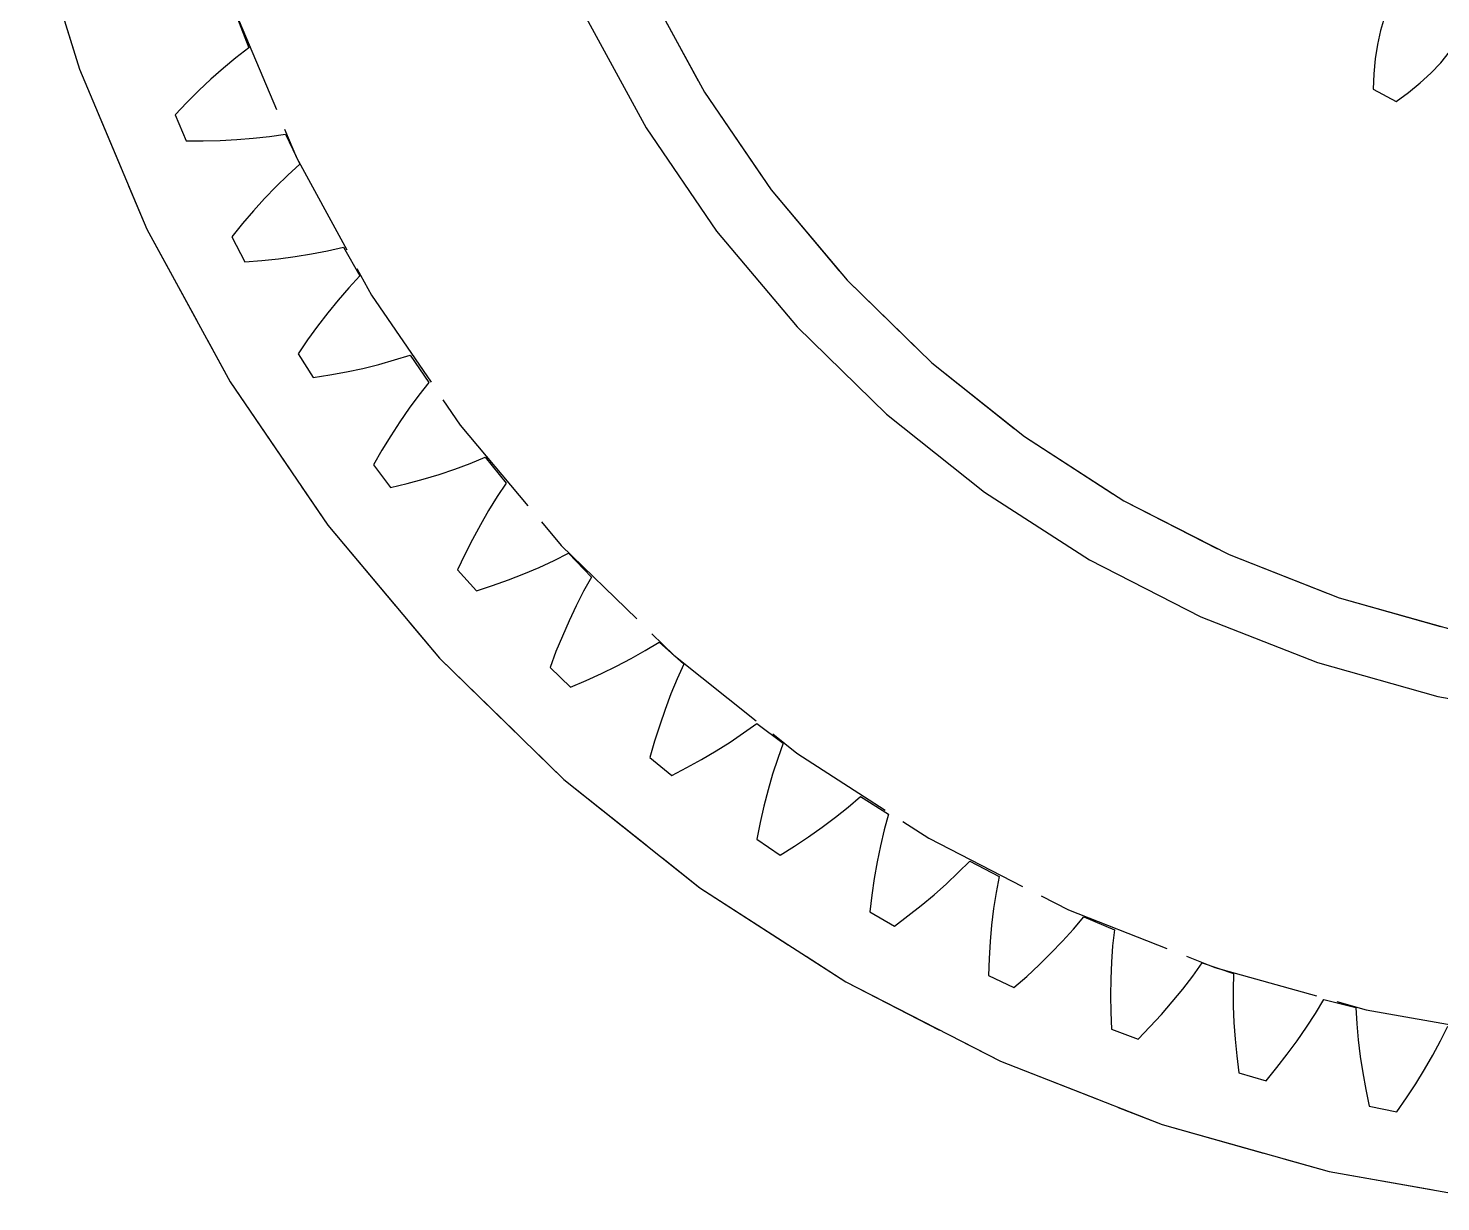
# Model space of a CAD drawing. Header units: millimetres. Extents: x -29 to 159, y -20 to 130.
# Drawn here: x -20.35 to -3.33, y 86.66 to 100.81 of the extents above; entities that cross this region are included whole.
import ezdxf

# ---------------------------------------------------------------- set-up
doc = ezdxf.new("R2010")
doc.units = ezdxf.units.MM
doc.linetypes.add('DASHED', pattern=[1.524, 1.27, -0.254])
doc.layers.add('HIDDEN', color=8, linetype='DASHED')
doc.layers.add('VISIBLE', color=7, linetype='CONTINUOUS')

msp = doc.modelspace()

# ---------------------------------------------------------------- linework, layer by layer
at = {"layer": 'HIDDEN'}
for points in [[(-20.35062, 102.31157), (-19.73355, 100.31105), (-18.92035, 98.38191), (-17.91911, 96.54333), (-16.73978, 94.81358), (-15.39409, 93.20985), (-13.8954, 91.74807), (-12.25862, 90.44277), (-10.5, 89.30694), (-8.63703, 88.35185), (-6.68822, 87.587), (-4.67294, 87.01999), (-2.61122, 86.65645)], [(-20.35062, 102.31157), (-19.73355, 100.31105), (-18.92035, 98.38191), (-17.91911, 96.54333), (-16.73978, 94.81358), (-15.39409, 93.20985), (-13.8954, 91.74807), (-12.25862, 90.44277), (-10.5, 89.30694), (-8.63703, 88.35185), (-6.68822, 87.587), (-4.67294, 87.01999), (-2.61122, 86.65645)], [(-20.35062, 102.31157), (-19.73355, 100.31105), (-18.92035, 98.38191), (-17.91911, 96.54333), (-16.73978, 94.81358), (-15.39409, 93.20985), (-13.8954, 91.74807), (-12.25862, 90.44277), (-10.5, 89.30694), (-8.63703, 88.35185), (-6.68822, 87.587), (-4.67294, 87.01999), (-2.61122, 86.65645)], [(-12.88385, 101.28894), (-12.20206, 100.03695), (-11.39899, 98.85907), (-10.48264, 97.767), (-9.46211, 96.7716), (-8.34753, 95.88276), (-7.15, 95.10931), (-5.88141, 94.45894), (-4.55436, 93.93811), (-3.18205, 93.552), (-1.77811, 93.30445), (-0.35651, 93.19792), (1.06864, 93.23346), (2.48317, 93.41072), (3.87302, 93.72795), (5.22438, 94.18198), (6.52381, 94.76831), (7.75841, 95.4811), (8.9159, 96.31328), (9.98479, 97.25658), (10.95444, 98.30161), (11.81521, 99.438), (12.55857, 100.65444), (13.17711, 101.93886)], [(-17.85416, 100.99509), (-17.11841, 99.24968), (-16.21253, 97.5862), (-15.14552, 96.02119), (-13.92799, 94.57019), (-12.57203, 93.24763), (-11.09113, 92.06665), (-9.5, 91.03899), (-7.81445, 90.17486), (-6.05125, 89.48285), (-4.2279, 88.96984), (-2.36253, 88.64093)], [(-17.85416, 100.99509), (-17.11841, 99.24968), (-16.21253, 97.5862), (-15.14552, 96.02119), (-13.92799, 94.57019), (-12.57203, 93.24763), (-11.09113, 92.06665), (-9.5, 91.03899), (-7.81445, 90.17486), (-6.05125, 89.48285), (-4.2279, 88.96984), (-2.36253, 88.64093)], [(-17.83523, 100.94332), (-17.69342, 100.56939)], [(-17.83523, 100.94332), (-17.69342, 100.56939)], [(-4.00665, 100.93993), (-4.05581, 100.7782)], [(-4.00665, 100.93993), (-4.05581, 100.7782)], [(-4.05581, 100.7782), (-4.09309, 100.60965)], [(-4.05581, 100.7782), (-4.09309, 100.60965)], [(-4.09309, 100.60965), (-4.12013, 100.43554)], [(-4.09309, 100.60965), (-4.12013, 100.43554)], [(-17.84785, 100.44973), (-17.99954, 100.32358)], [(-17.84785, 100.44973), (-17.99954, 100.32358)], [(-17.69342, 100.56939), (-17.84785, 100.44973)], [(-17.69342, 100.56939), (-17.84785, 100.44973)], [(-4.12013, 100.43554), (-4.13779, 100.25663)], [(-4.12013, 100.43554), (-4.13779, 100.25663)], [(-3.33026, 100.39039), (-3.22309, 100.52111)], [(-3.33026, 100.39039), (-3.22309, 100.52111)], [(-17.99954, 100.32358), (-18.1486, 100.19143)], [(-17.99954, 100.32358), (-18.1486, 100.19143)], [(-4.13779, 100.25663), (-4.14657, 100.0735)], [(-4.13779, 100.25663), (-4.14657, 100.0735)], [(-3.57944, 100.14653), (-3.44969, 100.26575)], [(-3.57944, 100.14653), (-3.44969, 100.26575)], [(-3.44969, 100.26575), (-3.33026, 100.39039)], [(-3.44969, 100.26575), (-3.33026, 100.39039)], [(-18.1486, 100.19143), (-18.29513, 100.05366)], [(-18.1486, 100.19143), (-18.29513, 100.05366)], [(-3.71838, 100.03245), (-3.57944, 100.14653)], [(-3.71838, 100.03245), (-3.57944, 100.14653)], [(-18.43918, 99.91057), (-18.5808, 99.7624)], [(-18.43918, 99.91057), (-18.5808, 99.7624)], [(-18.29513, 100.05366), (-18.43918, 99.91057)], [(-18.29513, 100.05366), (-18.43918, 99.91057)], [(-4.14657, 100.0735), (-3.86577, 99.92341)], [(-4.14657, 100.0735), (-3.86577, 99.92341)], [(-3.86577, 99.92341), (-3.71838, 100.03245)], [(-3.86577, 99.92341), (-3.71838, 100.03245)], [(-18.5808, 99.7624), (-18.44704, 99.44846)], [(-18.5808, 99.7624), (-18.44704, 99.44846)], [(-18.44704, 99.44846), (-18.24208, 99.44795)], [(-18.44704, 99.44846), (-18.24208, 99.44795)], [(-18.24208, 99.44795), (-18.03909, 99.45272)], [(-18.24208, 99.44795), (-18.03909, 99.45272)], [(-18.03909, 99.45272), (-17.83823, 99.46296)], [(-18.03909, 99.45272), (-17.83823, 99.46296)], [(-17.83823, 99.46296), (-17.63966, 99.47892)], [(-17.83823, 99.46296), (-17.63966, 99.47892)], [(-17.63966, 99.47892), (-17.4436, 99.50093)], [(-17.63966, 99.47892), (-17.4436, 99.50093)], [(-17.4436, 99.50093), (-17.25033, 99.52942)], [(-17.4436, 99.50093), (-17.25033, 99.52942)], [(-17.25033, 99.52942), (-17.07889, 99.16811)], [(-17.25033, 99.52942), (-17.07889, 99.16811)], [(-17.07889, 99.16811), (-17.22319, 99.03642)], [(-17.07889, 99.16811), (-17.22319, 99.03642)], [(-17.36423, 98.89847), (-17.50218, 98.75475)], [(-17.36423, 98.89847), (-17.50218, 98.75475)], [(-17.22319, 99.03642), (-17.36423, 98.89847)], [(-17.22319, 99.03642), (-17.36423, 98.89847)], [(-17.50218, 98.75475), (-17.63715, 98.60564)], [(-17.50218, 98.75475), (-17.63715, 98.60564)], [(-17.63715, 98.60564), (-17.76922, 98.45142)], [(-17.63715, 98.60564), (-17.76922, 98.45142)], [(-17.76922, 98.45142), (-17.89846, 98.29234)], [(-17.76922, 98.45142), (-17.89846, 98.29234)], [(-17.89846, 98.29234), (-17.73987, 97.99017)], [(-17.89846, 98.29234), (-17.73987, 97.99017)], [(-17.33358, 98.02725), (-17.13419, 98.05362)], [(-17.33358, 98.02725), (-17.13419, 98.05362)], [(-17.13419, 98.05362), (-16.93756, 98.08551)], [(-17.13419, 98.05362), (-16.93756, 98.08551)], [(-16.93756, 98.08551), (-16.74391, 98.12322)], [(-16.93756, 98.08551), (-16.74391, 98.12322)], [(-16.74391, 98.12322), (-16.55355, 98.16717)], [(-16.74391, 98.12322), (-16.55355, 98.16717)], [(-16.55355, 98.16717), (-16.35359, 97.82083)], [(-16.55355, 98.16717), (-16.35359, 97.82083)], [(-17.73987, 97.99017), (-17.53553, 98.00616)], [(-17.73987, 97.99017), (-17.53553, 98.00616)], [(-17.53553, 98.00616), (-17.33358, 98.02725)], [(-17.53553, 98.00616), (-17.33358, 98.02725)], [(-16.35359, 97.82083), (-16.48683, 97.67795)], [(-16.35359, 97.82083), (-16.48683, 97.67795)], [(-16.61631, 97.5291), (-16.74225, 97.37475)], [(-16.61631, 97.5291), (-16.74225, 97.37475)], [(-16.48683, 97.67795), (-16.61631, 97.5291)], [(-16.48683, 97.67795), (-16.61631, 97.5291)], [(-16.74225, 97.37475), (-16.86478, 97.21526)], [(-16.74225, 97.37475), (-16.86478, 97.21526)], [(-16.86478, 97.21526), (-16.98402, 97.05092)], [(-16.86478, 97.21526), (-16.98402, 97.05092)], [(-16.98402, 97.05092), (-17.10003, 96.88194)], [(-16.98402, 97.05092), (-17.10003, 96.88194)], [(-17.10003, 96.88194), (-16.91765, 96.59352)], [(-17.10003, 96.88194), (-16.91765, 96.59352)], [(-15.93562, 96.80628), (-15.74942, 96.8654)], [(-15.93562, 96.80628), (-15.74942, 96.8654)], [(-15.74942, 96.8654), (-15.52224, 96.53628)], [(-15.74942, 96.8654), (-15.52224, 96.53628)], [(-16.51566, 96.66317), (-16.31904, 96.7055)], [(-16.51566, 96.66317), (-16.31904, 96.7055)], [(-16.31904, 96.7055), (-16.12561, 96.75311)], [(-16.31904, 96.7055), (-16.12561, 96.75311)], [(-16.12561, 96.75311), (-15.93562, 96.80628)], [(-16.12561, 96.75311), (-15.93562, 96.80628)], [(-16.91765, 96.59352), (-16.71526, 96.6259)], [(-16.91765, 96.59352), (-16.71526, 96.6259)], [(-16.71526, 96.6259), (-16.51566, 96.66317)], [(-16.71526, 96.6259), (-16.51566, 96.66317)], [(-15.52224, 96.53628), (-15.64355, 96.38314)], [(-15.52224, 96.53628), (-15.64355, 96.38314)], [(-15.64355, 96.38314), (-15.76063, 96.22435)], [(-15.64355, 96.38314), (-15.76063, 96.22435)], [(-15.76063, 96.22435), (-15.87374, 96.06037)], [(-15.76063, 96.22435), (-15.87374, 96.06037)], [(-15.87374, 96.06037), (-15.98304, 95.89154)], [(-15.87374, 96.06037), (-15.98304, 95.89154)], [(-15.98304, 95.89154), (-16.08867, 95.71813)], [(-15.98304, 95.89154), (-16.08867, 95.71813)], [(-16.08867, 95.71813), (-16.19071, 95.54037)], [(-16.08867, 95.71813), (-16.19071, 95.54037)], [(-16.19071, 95.54037), (-15.98571, 95.26757)], [(-16.19071, 95.54037), (-15.98571, 95.26757)], [(-15.39805, 95.42735), (-15.20908, 95.49036)], [(-15.39805, 95.42735), (-15.20908, 95.49036)], [(-15.20908, 95.49036), (-15.02398, 95.55865)], [(-15.20908, 95.49036), (-15.02398, 95.55865)], [(-15.02398, 95.55865), (-14.84314, 95.63256)], [(-15.02398, 95.55865), (-14.84314, 95.63256)], [(-14.84314, 95.63256), (-14.59022, 95.32279)], [(-14.84314, 95.63256), (-14.59022, 95.32279)], [(-15.98571, 95.26757), (-15.78658, 95.31612)], [(-15.98571, 95.26757), (-15.78658, 95.31612)], [(-15.78658, 95.31612), (-15.59063, 95.36933)], [(-15.78658, 95.31612), (-15.59063, 95.36933)], [(-15.59063, 95.36933), (-15.39805, 95.42735)], [(-15.59063, 95.36933), (-15.39805, 95.42735)], [(-14.59022, 95.32279), (-14.69881, 95.16039)], [(-14.59022, 95.32279), (-14.69881, 95.16039)], [(-14.69881, 95.16039), (-14.80274, 94.99269)], [(-14.69881, 95.16039), (-14.80274, 94.99269)], [(-14.80274, 94.99269), (-14.90228, 94.82014)], [(-14.80274, 94.99269), (-14.90228, 94.82014)], [(-14.90228, 94.82014), (-14.99765, 94.64306)], [(-14.90228, 94.82014), (-14.99765, 94.64306)], [(-14.99765, 94.64306), (-15.08898, 94.46172)], [(-14.99765, 94.64306), (-15.08898, 94.46172)], [(-14.01491, 94.38842), (-13.8406, 94.47665)], [(-14.01491, 94.38842), (-13.8406, 94.47665)], [(-13.8406, 94.47665), (-13.56357, 94.18823)], [(-13.8406, 94.47665), (-13.56357, 94.18823)], [(-15.08898, 94.46172), (-15.17638, 94.27632)], [(-15.08898, 94.46172), (-15.17638, 94.27632)], [(-14.3772, 94.22744), (-14.19391, 94.30546)], [(-14.3772, 94.22744), (-14.19391, 94.30546)], [(-14.19391, 94.30546), (-14.01491, 94.38842)], [(-14.19391, 94.30546), (-14.01491, 94.38842)], [(-15.17638, 94.27632), (-14.95009, 94.02089)], [(-15.17638, 94.27632), (-14.95009, 94.02089)], [(-14.75552, 94.08532), (-14.56448, 94.15412)], [(-14.75552, 94.08532), (-14.56448, 94.15412)], [(-14.56448, 94.15412), (-14.3772, 94.22744)], [(-14.56448, 94.15412), (-14.3772, 94.22744)], [(-13.56357, 94.18823), (-13.65875, 94.01762)], [(-13.56357, 94.18823), (-13.65875, 94.01762)], [(-14.95009, 94.02089), (-14.75552, 94.08532)], [(-14.95009, 94.02089), (-14.75552, 94.08532)], [(-13.65875, 94.01762), (-13.74884, 93.8421)], [(-13.65875, 94.01762), (-13.74884, 93.8421)], [(-13.74884, 93.8421), (-13.83418, 93.6621)], [(-13.74884, 93.8421), (-13.83418, 93.6621)], [(-13.83418, 93.6621), (-13.91499, 93.47792)], [(-13.83418, 93.6621), (-13.91499, 93.47792)], [(-13.91499, 93.47792), (-13.99143, 93.28982)], [(-13.91499, 93.47792), (-13.99143, 93.28982)], [(-13.99143, 93.28982), (-14.06363, 93.09799)], [(-13.99143, 93.28982), (-14.06363, 93.09799)], [(-13.08669, 93.20609), (-12.91495, 93.30318)], [(-13.08669, 93.20609), (-12.91495, 93.30318)], [(-12.91495, 93.30318), (-12.7483, 93.40515)], [(-12.91495, 93.30318), (-12.7483, 93.40515)], [(-12.7483, 93.40515), (-12.44896, 93.13996)], [(-12.7483, 93.40515), (-12.44896, 93.13996)], [(-13.44388, 93.02542), (-13.26311, 93.11358)], [(-13.44388, 93.02542), (-13.26311, 93.11358)], [(-13.26311, 93.11358), (-13.08669, 93.20609)], [(-13.26311, 93.11358), (-13.08669, 93.20609)], [(-12.44896, 93.13996), (-12.5301, 92.96224)], [(-12.44896, 93.13996), (-12.5301, 92.96224)], [(-14.06363, 93.09799), (-13.81752, 92.8616)], [(-14.06363, 93.09799), (-13.81752, 92.8616)], [(-13.81752, 92.8616), (-13.62876, 92.94147)], [(-13.81752, 92.8616), (-13.62876, 92.94147)], [(-13.62876, 92.94147), (-13.44388, 93.02542)], [(-13.62876, 92.94147), (-13.44388, 93.02542)], [(-12.5301, 92.96224), (-12.60578, 92.78005)], [(-12.5301, 92.96224), (-12.60578, 92.78005)], [(-12.60578, 92.78005), (-12.67636, 92.59376)], [(-12.60578, 92.78005), (-12.67636, 92.59376)], [(-12.67636, 92.59376), (-12.74208, 92.40368)], [(-12.67636, 92.59376), (-12.74208, 92.40368)], [(-11.73122, 92.30998), (-11.57333, 92.42502)], [(-11.73122, 92.30998), (-11.57333, 92.42502)], [(-11.57333, 92.42502), (-11.25362, 92.18478)], [(-11.57333, 92.42502), (-11.25362, 92.18478)], [(-12.74208, 92.40368), (-12.80314, 92.21003)], [(-12.74208, 92.40368), (-12.80314, 92.21003)], [(-11.8946, 92.19938), (-11.73122, 92.30998)], [(-11.8946, 92.19938), (-11.73122, 92.30998)], [(-12.80314, 92.21003), (-12.85967, 92.01302)], [(-12.80314, 92.21003), (-12.85967, 92.01302)], [(-12.2361, 91.99056), (-12.063, 92.09297)], [(-12.2361, 91.99056), (-12.063, 92.09297)], [(-12.063, 92.09297), (-11.8946, 92.19938)], [(-12.063, 92.09297), (-11.8946, 92.19938)], [(-11.25362, 92.18478), (-11.32019, 92.00111)], [(-11.25362, 92.18478), (-11.32019, 92.00111)], [(-12.85967, 92.01302), (-12.59534, 91.7972)], [(-12.85967, 92.01302), (-12.59534, 91.7972)], [(-12.41362, 91.892), (-12.2361, 91.99056)], [(-12.41362, 91.892), (-12.2361, 91.99056)], [(-11.32019, 92.00111), (-11.38097, 91.81341)], [(-11.32019, 92.00111), (-11.38097, 91.81341)], [(-12.59534, 91.7972), (-12.41362, 91.892)], [(-12.59534, 91.7972), (-12.41362, 91.892)], [(-11.38097, 91.81341), (-11.43632, 91.62205)], [(-11.38097, 91.81341), (-11.43632, 91.62205)], [(-11.43632, 91.62205), (-11.48654, 91.4273)], [(-11.43632, 91.62205), (-11.48654, 91.4273)], [(-11.48654, 91.4273), (-11.53181, 91.22937)], [(-11.48654, 91.4273), (-11.53181, 91.22937)], [(-10.62536, 91.29186), (-10.47142, 91.41524)], [(-10.62536, 91.29186), (-10.47142, 91.41524)], [(-10.47142, 91.41524), (-10.32329, 91.54262)], [(-10.47142, 91.41524), (-10.32329, 91.54262)], [(-10.32329, 91.54262), (-9.98529, 91.32888)], [(-10.32329, 91.54262), (-9.98529, 91.32888)], [(-11.53181, 91.22937), (-11.57231, 91.02844)], [(-11.53181, 91.22937), (-11.57231, 91.02844)], [(-10.78466, 91.17224), (-10.62536, 91.29186)], [(-10.78466, 91.17224), (-10.62536, 91.29186)], [(-9.98529, 91.32888), (-10.03687, 91.14045)], [(-9.98529, 91.32888), (-10.03687, 91.14045)], [(-10.94895, 91.05623), (-10.78466, 91.17224)], [(-10.94895, 91.05623), (-10.78466, 91.17224)], [(-10.03687, 91.14045), (-10.08234, 90.94847)], [(-10.03687, 91.14045), (-10.08234, 90.94847)], [(-11.57231, 91.02844), (-11.29147, 90.83459)], [(-11.57231, 91.02844), (-11.29147, 90.83459)], [(-11.29147, 90.83459), (-11.11797, 90.94371)], [(-11.29147, 90.83459), (-11.11797, 90.94371)], [(-11.11797, 90.94371), (-10.94895, 91.05623)], [(-11.11797, 90.94371), (-10.94895, 91.05623)], [(-10.08234, 90.94847), (-10.12212, 90.75328)], [(-10.08234, 90.94847), (-10.12212, 90.75328)], [(-10.12212, 90.75328), (-10.1565, 90.55511)], [(-10.12212, 90.75328), (-10.1565, 90.55511)], [(-9.1437, 90.62478), (-9.0063, 90.76366)], [(-9.1437, 90.62478), (-9.0063, 90.76366)], [(-9.0063, 90.76366), (-8.6522, 90.57782)], [(-9.0063, 90.76366), (-8.6522, 90.57782)], [(-10.1565, 90.55511), (-10.1857, 90.35418)], [(-10.1565, 90.55511), (-10.1857, 90.35418)], [(-9.28722, 90.48941), (-9.1437, 90.62478)], [(-9.28722, 90.48941), (-9.1437, 90.62478)], [(-8.6522, 90.57782), (-8.68845, 90.38584)], [(-8.6522, 90.57782), (-8.68845, 90.38584)], [(-9.43637, 90.35736), (-9.28722, 90.48941)], [(-9.43637, 90.35736), (-9.28722, 90.48941)], [(-8.68845, 90.38584), (-8.71833, 90.19083)], [(-8.68845, 90.38584), (-8.71833, 90.19083)], [(-10.1857, 90.35418), (-10.2099, 90.15065)], [(-10.1857, 90.35418), (-10.2099, 90.15065)], [(-9.75021, 90.10275), (-9.5908, 90.22851)], [(-9.75021, 90.10275), (-9.5908, 90.22851)], [(-9.5908, 90.22851), (-9.43637, 90.35736)], [(-9.5908, 90.22851), (-9.43637, 90.35736)], [(-10.2099, 90.15065), (-9.91437, 89.98003)], [(-10.2099, 90.15065), (-9.91437, 89.98003)], [(-9.91437, 89.98003), (-9.75021, 90.10275)], [(-9.91437, 89.98003), (-9.75021, 90.10275)], [(-8.71833, 90.19083), (-8.74227, 89.99307)], [(-8.71833, 90.19083), (-8.74227, 89.99307)], [(-7.75669, 89.94372), (-7.63091, 90.09321)], [(-7.75669, 89.94372), (-7.63091, 90.09321)], [(-7.63091, 90.09321), (-7.263, 89.93645)], [(-7.63091, 90.09321), (-7.263, 89.93645)], [(-8.74227, 89.99307), (-8.76059, 89.79278)], [(-8.74227, 89.99307), (-8.76059, 89.79278)], [(-7.88885, 89.79724), (-7.75669, 89.94372)], [(-7.88885, 89.79724), (-7.75669, 89.94372)], [(-7.263, 89.93645), (-7.28368, 89.74219)], [(-7.263, 89.93645), (-7.28368, 89.74219)], [(-8.76059, 89.79278), (-8.77353, 89.59015)], [(-8.76059, 89.79278), (-8.77353, 89.59015)], [(-8.02689, 89.65362), (-7.88885, 89.79724)], [(-8.02689, 89.65362), (-7.88885, 89.79724)], [(-7.28368, 89.74219), (-7.29777, 89.54541)], [(-7.28368, 89.74219), (-7.29777, 89.54541)], [(-8.77353, 89.59015), (-8.78128, 89.38533)], [(-8.77353, 89.59015), (-8.78128, 89.38533)], [(-8.17045, 89.51275), (-8.02689, 89.65362)], [(-8.17045, 89.51275), (-8.02689, 89.65362)], [(-7.29777, 89.54541), (-7.30573, 89.34636)], [(-7.29777, 89.54541), (-7.30573, 89.34636)], [(-6.31937, 89.37647), (-6.20603, 89.5356)], [(-6.31937, 89.37647), (-6.20603, 89.5356)], [(-6.20603, 89.5356), (-5.82669, 89.40896)], [(-6.20603, 89.5356), (-5.82669, 89.40896)], [(-8.78128, 89.38533), (-8.47298, 89.23904)], [(-8.78128, 89.38533), (-8.47298, 89.23904)], [(-8.47298, 89.23904), (-8.31922, 89.37458)], [(-8.47298, 89.23904), (-8.31922, 89.37458)], [(-8.31922, 89.37458), (-8.17045, 89.51275)], [(-8.31922, 89.37458), (-8.17045, 89.51275)], [(-6.43931, 89.21983), (-6.31937, 89.37647)], [(-6.43931, 89.21983), (-6.31937, 89.37647)], [(-5.82669, 89.40896), (-5.83168, 89.21366)], [(-5.82669, 89.40896), (-5.83168, 89.21366)], [(-7.30573, 89.34636), (-7.30787, 89.14524)], [(-7.30573, 89.34636), (-7.30787, 89.14524)], [(-6.56535, 89.06557), (-6.43931, 89.21983)], [(-6.56535, 89.06557), (-6.43931, 89.21983)], [(-5.83168, 89.21366), (-5.82989, 89.01638)], [(-5.83168, 89.21366), (-5.82989, 89.01638)], [(-7.30787, 89.14524), (-7.30447, 88.94223)], [(-7.30787, 89.14524), (-7.30447, 88.94223)], [(-6.69711, 88.91361), (-6.56535, 89.06557)], [(-6.69711, 88.91361), (-6.56535, 89.06557)], [(-4.84106, 88.92672), (-4.74089, 89.09445)], [(-4.84106, 88.92672), (-4.74089, 89.09445)], [(-4.74089, 89.09445), (-4.3526, 88.99875)], [(-4.74089, 89.09445), (-4.3526, 88.99875)], [(-7.30447, 88.94223), (-7.2957, 88.73745)], [(-7.30447, 88.94223), (-7.2957, 88.73745)], [(-6.83428, 88.76391), (-6.69711, 88.91361)], [(-6.83428, 88.76391), (-6.69711, 88.91361)], [(-5.82989, 89.01638), (-5.8218, 88.81734)], [(-5.82989, 89.01638), (-5.8218, 88.81734)], [(-4.94801, 88.76094), (-4.84106, 88.92672)], [(-4.94801, 88.76094), (-4.84106, 88.92672)], [(-4.3526, 88.99875), (-4.34185, 88.80368)], [(-4.3526, 88.99875), (-4.34185, 88.80368)], [(-7.2957, 88.73745), (-6.97663, 88.61644)], [(-7.2957, 88.73745), (-6.97663, 88.61644)], [(-6.97663, 88.61644), (-6.83428, 88.76391)], [(-6.97663, 88.61644), (-6.83428, 88.76391)], [(-5.8218, 88.81734), (-5.80776, 88.6167)], [(-5.8218, 88.81734), (-5.80776, 88.6167)], [(-5.06123, 88.59703), (-4.94801, 88.76094)], [(-5.06123, 88.59703), (-4.94801, 88.76094)], [(-4.34185, 88.80368), (-4.3242, 88.60718)], [(-4.34185, 88.80368), (-4.3242, 88.60718)], [(-3.33136, 88.59738), (-3.24501, 88.77263)], [(-3.33136, 88.59738), (-3.24501, 88.77263)], [(-5.80776, 88.6167), (-5.78802, 88.41462)], [(-5.80776, 88.6167), (-5.78802, 88.41462)], [(-5.18033, 88.43497), (-5.06123, 88.59703)], [(-5.18033, 88.43497), (-5.06123, 88.59703)], [(-4.3242, 88.60718), (-4.30012, 88.40944)], [(-4.3242, 88.60718), (-4.30012, 88.40944)], [(-3.42462, 88.42353), (-3.33136, 88.59738)], [(-3.42462, 88.42353), (-3.33136, 88.59738)], [(-5.78802, 88.41462), (-5.76281, 88.21121)], [(-5.78802, 88.41462), (-5.76281, 88.21121)], [(-5.30501, 88.27471), (-5.18033, 88.43497)], [(-5.30501, 88.27471), (-5.18033, 88.43497)], [(-4.30012, 88.40944), (-4.26997, 88.21058)], [(-4.30012, 88.40944), (-4.26997, 88.21058)], [(-3.52429, 88.25105), (-3.42462, 88.42353)], [(-3.52429, 88.25105), (-3.42462, 88.42353)], [(-5.76281, 88.21121), (-5.43504, 88.11627)], [(-5.76281, 88.21121), (-5.43504, 88.11627)], [(-5.43504, 88.11627), (-5.30501, 88.27471)], [(-5.43504, 88.11627), (-5.30501, 88.27471)], [(-4.26997, 88.21058), (-4.23405, 88.01074)], [(-4.26997, 88.21058), (-4.23405, 88.01074)], [(-3.62996, 88.07992), (-3.52429, 88.25105)], [(-3.62996, 88.07992), (-3.52429, 88.25105)], [(-4.23405, 88.01074), (-4.19255, 87.81002)], [(-4.23405, 88.01074), (-4.19255, 87.81002)], [(-3.74134, 87.91016), (-3.62996, 88.07992)], [(-3.74134, 87.91016), (-3.62996, 88.07992)], [(-3.8582, 87.74177), (-3.74134, 87.91016)], [(-3.8582, 87.74177), (-3.74134, 87.91016)], [(-4.19255, 87.81002), (-3.8582, 87.74177)], [(-4.19255, 87.81002), (-3.8582, 87.74177)]]:
    msp.add_lwpolyline(points, dxfattribs=at)
at = {"layer": 'VISIBLE'}
for points in [[(-20.35062, 102.31157), (-19.73355, 100.31105), (-18.92035, 98.38191), (-17.91911, 96.54333), (-16.73978, 94.81358), (-15.39409, 93.20985), (-13.8954, 91.74807), (-12.25862, 90.44277), (-10.5, 89.30694), (-8.63703, 88.35185), (-6.68822, 87.587), (-4.67294, 87.01999), (-2.61122, 86.65645)], [(-12.88385, 101.28894), (-12.20206, 100.03695), (-11.39899, 98.85907), (-10.48264, 97.767), (-9.46211, 96.7716), (-8.34753, 95.88276), (-7.15, 95.10931), (-5.88141, 94.45894), (-4.55436, 93.93811), (-3.18205, 93.552), (-1.77811, 93.30445), (-0.35651, 93.19792), (1.06864, 93.23346), (2.48317, 93.41072), (3.87302, 93.72795), (5.22438, 94.18198), (6.52381, 94.76831), (7.75841, 95.4811), (8.9159, 96.31328), (9.98479, 97.25658), (10.95444, 98.30161), (11.81521, 99.438), (12.55857, 100.65444), (13.17711, 101.93886)], [(-13.62649, 100.9313), (-12.9054, 99.60715), (-12.05604, 98.36138), (-11.08687, 97.20636), (-10.00751, 96.15358), (-8.82869, 95.21351), (-7.56213, 94.39548), (-6.22041, 93.70762), (-4.81688, 93.15677), (-3.36547, 92.74841), (-1.88061, 92.48659), (-0.37706, 92.37391), (1.13024, 92.4115), (2.6263, 92.59898), (4.09626, 92.93449), (5.52551, 93.41469), (6.89985, 94.03482), (8.20561, 94.7887), (9.42982, 95.66885), (10.56032, 96.66651), (11.58586, 97.77178), (12.49625, 98.97367), (13.28245, 100.26023), (13.93665, 101.61868)]]:
    msp.add_lwpolyline(points, dxfattribs=at)

doc.saveas('drawing.dxf')
